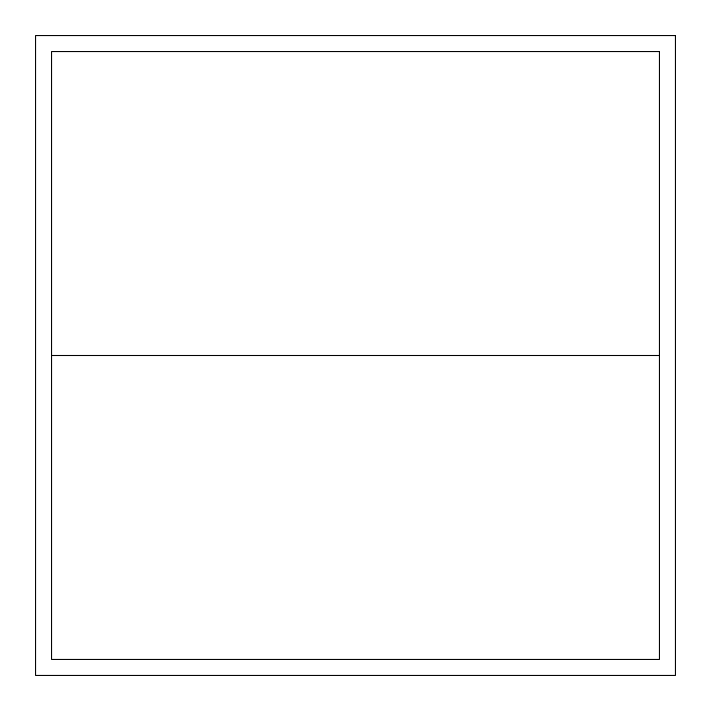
<?xml version="1.0" encoding="UTF-8"?>
<svg xmlns="http://www.w3.org/2000/svg" width="711" height="711" viewBox="0 0 711 711"><rect width="100%" height="100%" fill="white"/><g stroke="black" fill="none" stroke-linecap="round" stroke-linejoin="round"><path stroke-width="1.07" d="M51.547 355.5L659.452 355.5M675.45 35.55L35.55 35.55L35.55 675.45L675.45 675.45L675.45 35.55M659.452 51.547L51.547 51.547L51.547 659.452L659.452 659.452L659.452 51.547"/></g></svg>
